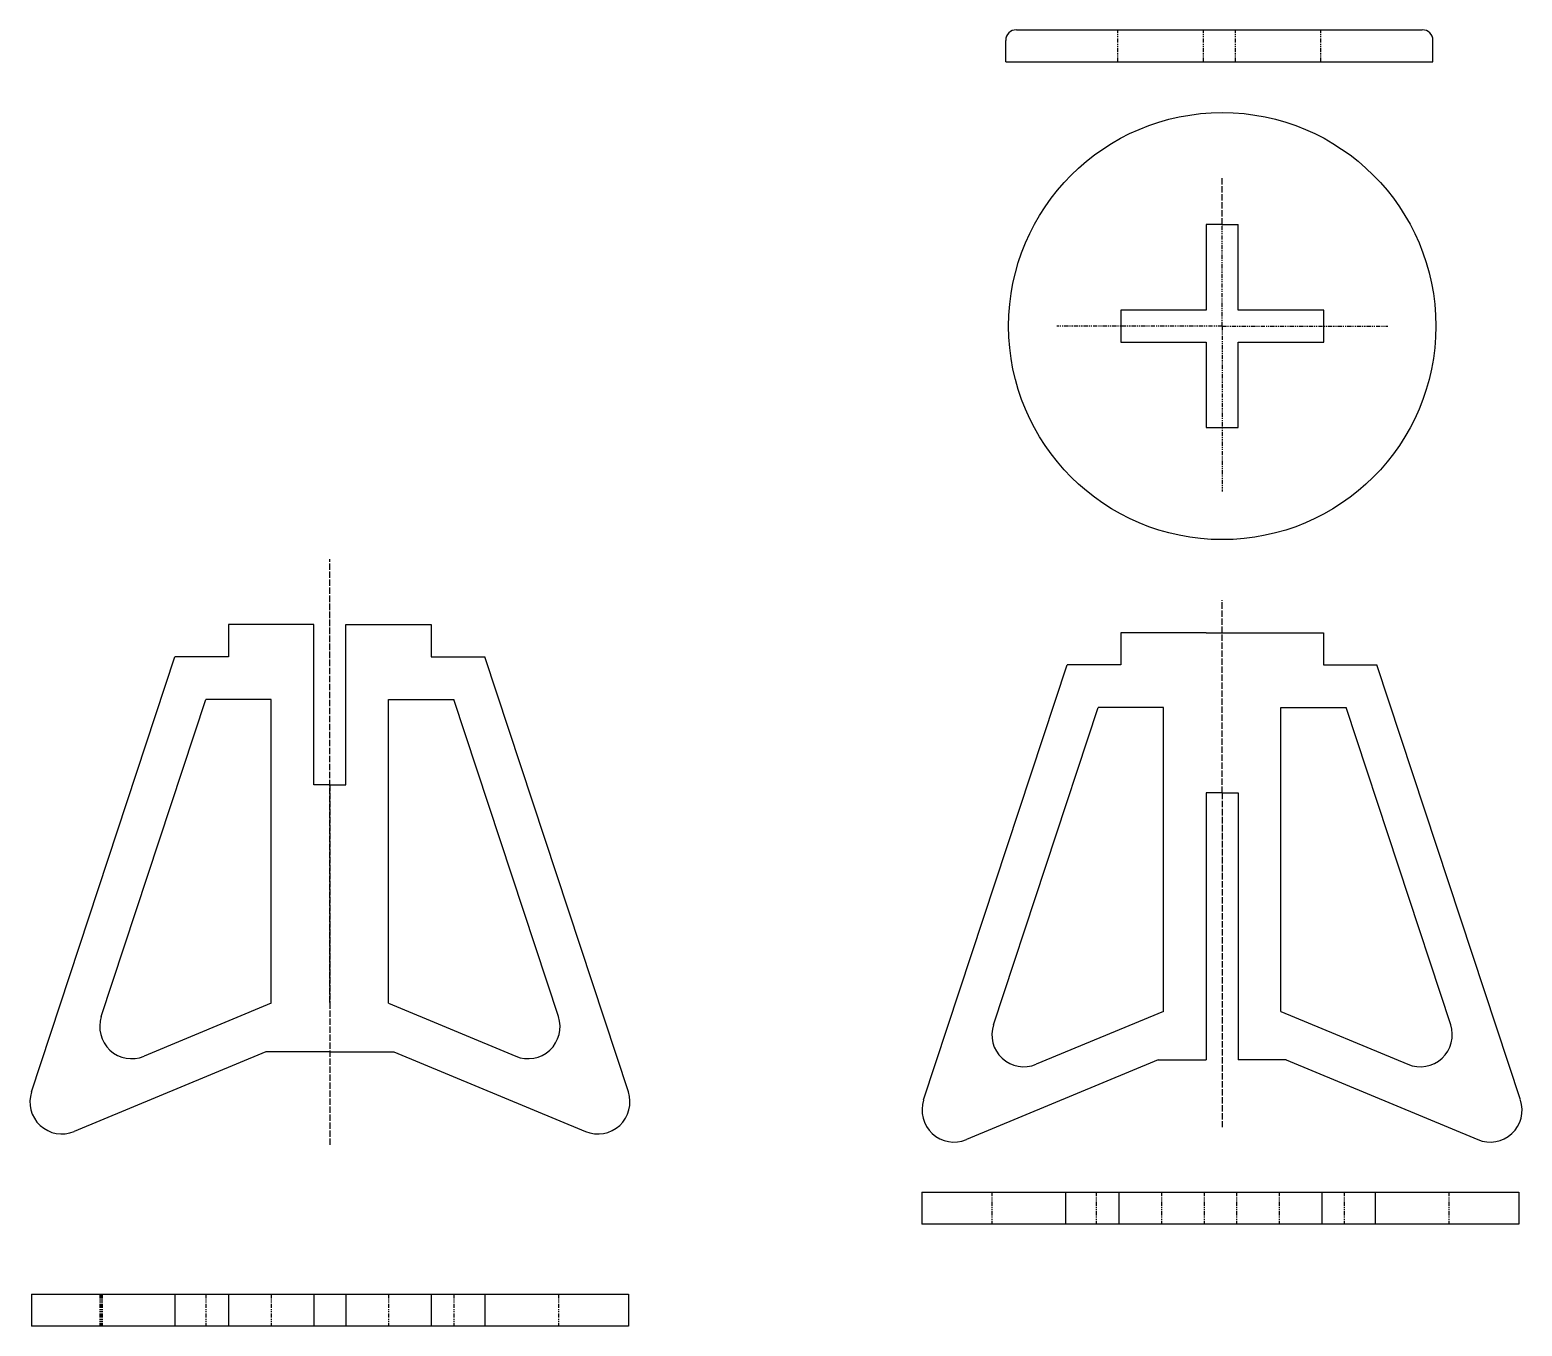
# Model space of a CAD drawing. Header units: millimetres. Extents: x 431 to 1829, y -237 to 977.
import ezdxf

# ---------------------------------------------------------------- set-up
doc = ezdxf.new("R2010")
doc.units = ezdxf.units.MM
doc.linetypes.add('ACISOTGB', pattern=[9, 4, -1, 1, -1, 1, -1])
doc.linetypes.add('AM_ISO02W050', pattern=[7.5, 6, -1.5])

msp = doc.modelspace()

# ---------------------------------------------------------------- linework, layer by layer
for p, q in [((1345.3, 947.4), (1345.3, 967.4)), ((1355.3, 977.4), (1735.3, 977.4)), ((1745.3, 947.4), (1745.3, 967.4)), ((1345.3, 947.4), (1745.3, 947.4)), ((1548, 794.9), (1533, 794.9)), ((1533, 794.9), (1533, 714.9)), ((1548, 794.9), (1563, 794.9)), ((1563, 714.9), (1563, 794.9)), ((1533, 714.9), (1453, 714.9)), ((1453, 714.9), (1453, 699.9)), ((1643, 714.9), (1563, 714.9)), ((1643, 684.9), (1643, 714.9)), ((1453, 699.9), (1453, 684.9)), ((1453, 684.9), (1533, 684.9)), ((1533, 684.9), (1533, 604.9)), ((1563, 604.9), (1563, 684.9)), ((1563, 684.9), (1643, 684.9)), ((1533, 604.9), (1563, 604.9)), ((697.4, 420.3), (617.4, 420.3)), ((617.4, 420.3), (617.4, 390.3)), ((697.4, 270.3), (697.4, 420.3)), ((727.4, 270.3), (727.4, 420.3)), ((727.4, 420.3), (807.4, 420.3)), ((807.4, 420.3), (807.4, 390.3)), ((1532.9, 412.7), (1452.9, 412.7)), ((1452.9, 412.7), (1452.9, 382.7)), ((1532.9, 412.7), (1562.9, 412.7)), ((1562.9, 412.7), (1642.9, 412.7)), ((1642.9, 412.7), (1642.9, 382.7)), ((433, -17.3), (567.4, 390.3)), ((617.4, 390.3), (567.4, 390.3)), ((617.4, 390.3), (567.4, 390.3)), ((617.4, 390.3), (567.4, 390.3)), ((617.4, 390.3), (567.4, 390.3)), ((807.4, 390.3), (857.4, 390.3)), ((807.4, 390.3), (857.4, 390.3)), ((807.4, 390.3), (857.4, 390.3)), ((807.4, 390.3), (857.4, 390.3)), ((991.9, -17.3), (857.4, 390.3)), ((1268.4, -24.9), (1402.9, 382.7)), ((1452.9, 382.7), (1402.9, 382.7)), ((1452.9, 382.7), (1402.9, 382.7)), ((1452.9, 382.7), (1402.9, 382.7)), ((1452.9, 382.7), (1402.9, 382.7)), ((1642.9, 382.7), (1692.9, 382.7)), ((1642.9, 382.7), (1692.9, 382.7)), ((1642.9, 382.7), (1692.9, 382.7)), ((1642.9, 382.7), (1692.9, 382.7)), ((1827.3, -24.9), (1692.9, 382.7)), ((498.4, 53.2), (596.4, 350.3)), ((617.4, 350.3), (596.4, 350.3)), ((657.4, 350.3), (596.4, 350.3)), ((657.4, 65.7), (657.4, 350.3)), ((767.4, 65.7), (767.4, 350.3)), ((767.4, 350.3), (828.5, 350.3)), ((807.4, 350.3), (828.5, 350.3)), ((926.5, 53.2), (828.5, 350.3)), ((1333.8, 45.6), (1431.8, 342.7)), ((1452.9, 342.7), (1431.8, 342.7)), ((1492.9, 342.7), (1431.8, 342.7)), ((1492.9, 58.1), (1492.9, 342.7)), ((1602.9, 58.1), (1602.9, 342.7)), ((1602.9, 342.7), (1663.9, 342.7)), ((1642.9, 342.7), (1663.9, 342.7)), ((1761.9, 45.6), (1663.9, 342.7)), ((712.4, 270.3), (697.4, 270.3)), ((712.4, 270.3), (727.4, 270.3)), ((1547.9, 262.7), (1532.9, 262.7)), ((1532.9, 262.7), (1532.9, 12.7)), ((1547.9, 262.7), (1562.9, 262.7)), ((1562.9, 262.7), (1562.9, 12.7)), ((657.4, 65.7), (538.4, 16.1)), ((767.4, 65.7), (886.5, 16.1)), ((1492.9, 58.1), (1373.9, 8.6)), ((1602.9, 58.1), (1721.9, 8.6)), ((652.4, 20.3), (473, -54.4)), ((712.4, 20.3), (652.4, 20.3)), ((712.4, 20.3), (772.4, 20.3)), ((772.4, 20.3), (951.9, -54.4)), ((1487.9, 12.7), (1308.5, -62)), ((1487.9, 12.7), (1532.9, 12.7)), ((1607.9, 12.7), (1562.9, 12.7)), ((1607.9, 12.7), (1787.3, -62)), ((1266.8, -111.1), (1825.7, -111.1)), ((1266.8, -111.1), (1266.8, -141.1)), ((1401.2, -111.1), (1401.2, -141.1)), ((1451.2, -111.1), (1451.2, -141.1)), ((1641.2, -111.1), (1641.2, -141.1)), ((1691.2, -111.1), (1691.2, -141.1)), ((1825.7, -111.1), (1825.7, -141.1)), ((1825.7, -141.1), (1266.8, -141.1)), ((433, -206.7), (991.9, -206.7)), ((433, -206.7), (433, -236.7)), ((567.4, -206.7), (567.4, -236.7)), ((617.4, -206.7), (617.4, -236.7)), ((697.4, -206.7), (697.4, -236.7)), ((727.4, -206.7), (727.4, -236.7)), ((807.4, -206.7), (807.4, -236.7)), ((857.4, -206.7), (857.4, -236.7)), ((991.9, -206.7), (991.9, -236.7)), ((991.9, -236.7), (433, -236.7))]:
    msp.add_line(p, q)
at = {"linetype": 'ACISOTGB'}
for p, q in [((1450.3, 947.4), (1450.3, 977.4)), ((1530.3, 947.4), (1530.3, 977.4)), ((1560.3, 947.4), (1560.3, 977.4)), ((1640.3, 947.4), (1640.3, 977.4)), ((1548, 699.9), (1548, 794.9)), ((1548, 699.9), (1393, 699.9)), ((1548, 699.9), (1703, 699.9)), ((1548, 699.9), (1548, 544.9)), ((1332.2, -111.1), (1332.2, -141.1)), ((1430.1, -111.1), (1430.1, -141.1)), ((1491.2, -111.1), (1491.2, -141.1)), ((1531.2, -111.1), (1531.2, -141.1)), ((1561.2, -111.1), (1561.2, -141.1)), ((1601.2, -111.1), (1601.2, -141.1)), ((1662.3, -111.1), (1662.3, -141.1)), ((1760.3, -111.1), (1760.3, -141.1)), ((596.4, -206.7), (596.4, -236.7)), ((657.4, -206.7), (657.4, -236.7)), ((767.4, -206.7), (767.4, -236.7)), ((828.5, -206.7), (828.5, -236.7)), ((926.5, -206.7), (926.5, -236.7))]:
    msp.add_line(p, q, dxfattribs=at)
at = {"linetype": 'AM_ISO02W050'}
for p, q in [((1548, 794.9), (1548, 839.9)), ((712.4, 66.5), (712.4, 481.6)), ((1547.9, 262.7), (1547.9, 443.1)), ((712.4, 270.3), (712.4, 66.5)), ((1547.9, 262.7), (1547.9, -50.5)), ((712.4, 66.5), (712.4, -66.9))]:
    msp.add_line(p, q, dxfattribs=at)
at = {"linetype": 'ACISOTGB', "lineweight": 211}
msp.add_line((498.4, -206.7), (498.4, -236.7), dxfattribs=at)
msp.add_circle((1548, 699.9), 200)
msp.add_circle((1548, 699.9), 200)
msp.add_circle((1548, 699.9), 200)
for centre, radius, start, end in [((1355.3, 967.4), 10, 90, 180), ((1735.3, 967.4), 10, 0, 90), ((526.9, 43.8), 30, 161.7481, 292.6199), ((898, 43.8), 30, 247.3801, 18.2519), ((1362.3, 36.2), 30, 161.7481, 292.6199), ((1733.4, 36.2), 30, 247.3801, 18.2519), ((461.5, -26.7), 30, 161.7481, 292.6199), ((963.4, -26.7), 30, 247.3801, 18.2519), ((1296.9, -34.3), 30, 161.7481, 292.6199), ((1798.8, -34.3), 30, 247.3801, 18.2519)]:
    msp.add_arc(centre, radius, start, end)

doc.saveas('drawing.dxf')
